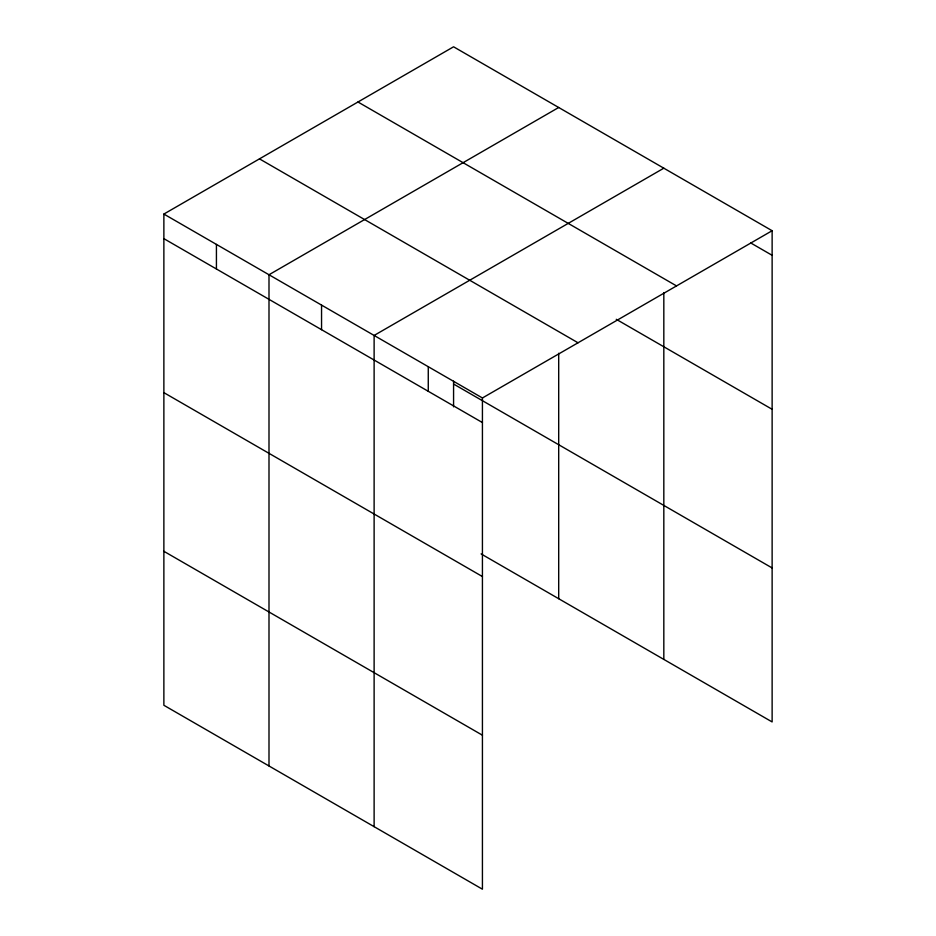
<?xml version="1.0" encoding="UTF-8"?>
<svg xmlns="http://www.w3.org/2000/svg" width="936" height="936" viewBox="0 0 936 936"><rect width="100%" height="100%" fill="white"/><g stroke="black" fill="none" stroke-linecap="round" stroke-linejoin="round"><path stroke-width="1.4" d="M163.87 214.063L482.426 397.975L482.426 889.2L163.87 705.276L163.87 214.063L453.574 46.8L772.13 230.724L772.13 721.937L481.104 553.913M558.698 107.488L268.995 274.751L268.995 765.976M663.823 168.188L374.119 335.451L374.119 826.663M482.426 397.975L772.13 230.724M750.719 242.939L772.13 255.306M357.973 102.001L676.529 285.913M616.262 319.305L772.13 409.289M259.471 158.863L578.027 342.787M453.574 384.029L772.13 567.953M163.87 238.645L482.426 422.569M163.87 392.64L482.426 576.553M163.87 551.292L482.426 735.205M663.823 292.582L663.823 659.412M558.698 353.246L558.698 598.712M453.574 381.174L453.574 406.844M428.267 366.713L428.267 391.295M321.551 305.101L321.551 329.683M216.427 244.413L216.427 268.995"/></g></svg>
